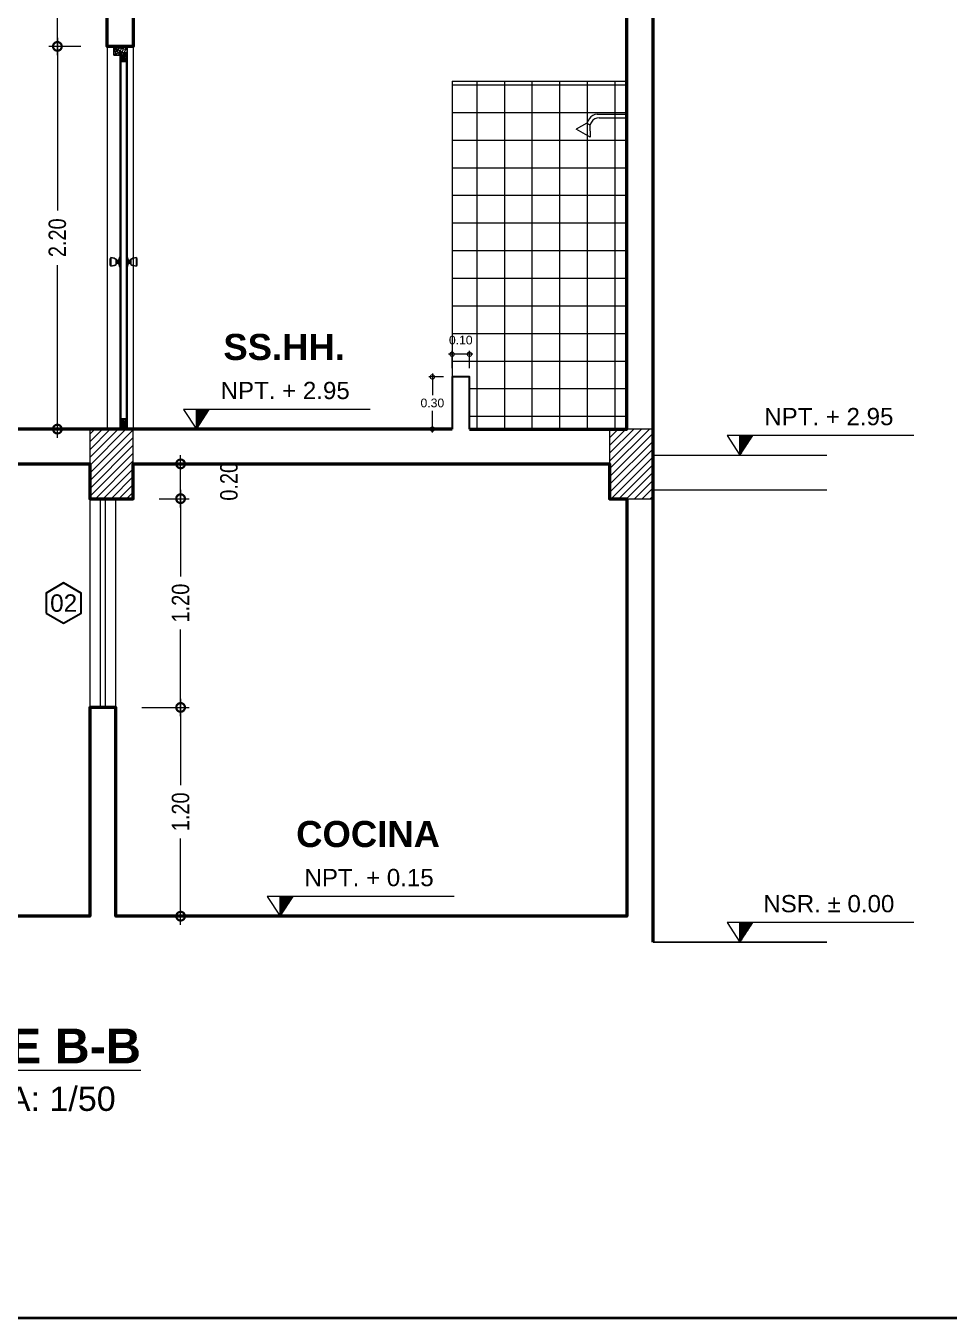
# Model space of a CAD drawing. Extents: x -23.8 to 23.6, y 264.2 to 287.5.
# Drawn here: x -1.55 to 3.76, y 264.17 to 271.6 of the extents above; entities that cross this region are included whole.
import ezdxf
from ezdxf.enums import TextEntityAlignment as Align

# ---------------------------------------------------------------- set-up
doc = ezdxf.new("R2010")
doc.units = 0
doc.header["$LTSCALE"] = 4
doc.header["$PDMODE"] = 66
doc.linetypes.add('CONTINUA', pattern=[0])
doc.linetypes.add('DASHED', pattern=[19.05, 12.7, -6.35])
doc.layers.get('0').update_dxf_attribs({"linetype": 'CONTINUOUS'})
doc.layers.get('DEFPOINTS').update_dxf_attribs({"linetype": 'CONTINUOUS'})
for name, color, linetype, lineweight in [('Achurado', 8, 'CONTINUOUS', 5), ('COTAS', 1, 'CONTINUOUS', 9), ('HOJA', 8, 'CONTINUOUS', 40), ('MURO', 5, 'CONTINUOUS', 50), ('MURO BAJO.', 140, 'CONTINUOUS', 30), ('MuroBaj', 140, 'CONTINUOUS', 30), ('NIVELES', 31, 'CONTINUOUS', 5), ('OTROS', 253, 'CONTINUOUS', 5), ('SANITARIOS', 191, 'CONTINUOUS', 5), ('TEXTOS', 254, 'CONTINUOUS', 0), ('TEXTURA01', 8, 'CONTINUOUS', 5), ('VENTANA', 140, 'CONTINUOUS', 15), ('VEREDAS', 252, 'CONTINUOUS', 25), ('VIGAS', 254, 'CONTINUOUS', 5)]:
    doc.layers.add(name, color=color, linetype=linetype, lineweight=lineweight)
for name, color, linetype in [('CORTE', 9, 'CONTINUOUS'), ('PUERTAS', 34, 'CONTINUOUS'), ('TEXTO', 7, 'CONTINUOUS')]:
    doc.layers.add(name, color=color, linetype=linetype)
doc.styles.add('ARIAL 1en25', font='arial.ttf', dxfattribs={"height": 0.0625})
doc.styles.add('Arial Narrow', font='ARIALN.TTF')
doc.styles.add('ROMANS', font='arial.ttf')
doc.styles.get("Standard").update_dxf_attribs({"font": 'arial.ttf'})
doc.dimstyles.new('1-25 DETALLES', dxfattribs={"dimtxt": 0.05, "dimasz": 0.05, "dimexe": 0.02, "dimexo": 0.05, "dimgap": 0.02, "dimtad": 0, "dimtih": 1, "dimtoh": 1, "dimzin": 1, "dimdsep": 46, "dimtxsty": 'ROMANS', "dimblk": 'DOTSMALL', "dimcen": 0.05, "dimdle": 0.02, "dimclrd": 256, "dimclre": 256, "dimclrt": 3, "dimaunit": 1, "dimadec": 3, "dimazin": 0, "dimtfac": 1, "dimtmove": 2, "dimatfit": 3, "dimldrblk": 'DOTSMALL', "dimfxl": 1, "dimlwd": 18, "dimlwe": 18, "dimarcsym": 0})
doc.dimstyles.new('1-50 PRZ', dxfattribs={"dimtxt": 0.1, "dimasz": 0.1, "dimexe": 0.05, "dimexo": 0.15, "dimgap": 0.05, "dimtad": 0, "dimzin": 1, "dimdsep": 46, "dimtxsty": 'Arial Narrow', "dimblk": 'DOTSMALL', "dimcen": 0.1, "dimdle": 0.05, "dimclrd": 250, "dimclre": 250, "dimclrt": 5, "dimaunit": 1, "dimadec": 3, "dimazin": 0, "dimtfac": 1, "dimtmove": 2, "dimatfit": 3, "dimldrblk": 'OBLIQUE', "dimfxl": 0.3, "dimfxlon": 1, "dimlwd": -1, "dimlwe": -1, "dimarcsym": 0})

# ---------------------------------------------------------------- blocks, each defined once
blk = doc.blocks.new('NC')
at = {"layer": 'NIVELES', "ltscale": 0.5}
h = blk.add_hatch(dxfattribs=at)
h.set_pattern_fill('ANSI31', color=256, scale=0.001, style=0)
h.set_pattern_definition([(45, (-1491.113117, -560.334688), (-0.00224506403, 0.00224506403), [])])
h.paths.add_polyline_path([(0, 0), (0.0751, 0.1144), (0, 0.1144)])
blk.add_line((1.009, 0.1144), (-0.0751, 0.1144), dxfattribs=at)
at = {"layer": 'NIVELES'}
blk.add_line((0, 0), (0, 0.1144), dxfattribs=at)
at = {"layer": 'NIVELES', "ltscale": 0.5}
blk.add_lwpolyline([(-0.0751, 0.1144), (0, 0), (0.0751, 0.1144)], dxfattribs=at)
blk = doc.blocks.new('*U64')
at = {"xscale": -0.9910590026452635, "yscale": 0.9910590026452635, "zscale": 0.9910590026452635}
blk.add_blockref('NC', (0, 0.001), dxfattribs=at)
at = {"layer": 'TEXTO', "color": 4}
blk.add_attdef('NPT.+0.15', text='', height=0.0991, dxfattribs=at).set_placement((-0.5118, 0.2231), align=Align.MIDDLE_CENTER)
blk = doc.blocks.new('M')
at = {"layer": 'PUERTAS'}
for p, q in [((-0.075, 0), (-0.075, -0.05)), ((-0.075, 0), (0, 0)), ((0, 0), (0, -0.0375)), ((-0.075, -0.05), (-0.04, -0.05)), ((-0.04, -0.0375), (0, -0.0375)), ((-0.04, -0.0375), (-0.04, -0.05))]:
    blk.add_line(p, q, dxfattribs=at)
at = {"layer": 'TEXTURA01'}
for q in [(-0.0625, -0.05), (0, -0.0187), (-0.0251, -0.0375), (-0.0417, -0.05)]:
    blk.add_line((-0.075, 0), q, dxfattribs=at)
for radius, start in [(0.00646, 270), (0.019, 270), (0.044, 270), (0.0315, 270), (0.0565, 318.3807), (0.069, 327.05816)]:
    blk.add_arc((-0.075, 0), radius, start, 0, dxfattribs=at)
blk = doc.blocks.new('M2')
at = {"layer": 'PUERTAS'}
for p, q in [((-0.032, -0.0125), (0, -0.0125)), ((-0.032, -0.05), (0, -0.05))]:
    blk.add_line(p, q, dxfattribs=at)
blk.add_lwpolyline([(-0.032, 0), (0, 0), (0, -0.05), (-0.032, -0.05)], close=True, dxfattribs=at)
at = {"layer": 'TEXTURA01'}
for p, q in [((0, 0), (-0.032, -0.0036)), ((-0.0301, -0.0125), (0, 0)), ((0, 0), (-0.016, -0.0125)), ((0, 0), (-0.0061, -0.0125)), ((-0.0091, -0.0125), (-0.032, -0.05)), ((-0.032, -0.05), (-0.026, -0.0125)), ((-0.032, -0.05), (-0.016, -0.0125)), ((-0.032, -0.05), (0, -0.0171)), ((-0.032, -0.05), (0, -0.03)), ((0, -0.0424), (-0.032, -0.05))]:
    blk.add_line(p, q, dxfattribs=at)
for centre, radius, start, end in [((0, 0), 0.03, 180, 204.62432), ((0, 0), 0.02, 180, 218.68219), ((0, 0), 0.01, 180, 270), ((-0.032, -0.05), 0.03, 0, 90), ((-0.032, -0.05), 0.02, 0, 90), ((-0.032, -0.05), 0.01, 0, 90), ((-0.032, -0.05), 0.04, 36.8699, 69.63587)]:
    blk.add_arc(centre, radius, start, end, dxfattribs=at)
blk = doc.blocks.new('PERILLA')
at = {"layer": 'CORTE', "color": 2}
for p, q in [((-0.0564, 0.02), (-0.0539, 0.02)), ((-0.0564, 0.02), (-0.0564, -0.02)), ((-0.0539, 0.025), (-0.0539, -0.025)), ((-0.0539, 0.025), (-0.0339, 0.0205)), ((-0.0219, 0.015), (-0.0219, -0.015)), ((-0.0119, 0.009), (-0.0119, -0.009)), ((-0.0119, 0.009), (-0.0104, 0.009)), ((-0.0104, 0.01), (-0.0104, -0.01)), ((-0.0104, 0.01), (-0.0069, 0.01)), ((-0.0069, 0.01), (-0.0014, 0.0275)), ((-0.0069, 0.01), (-0.0069, -0.01)), ((-0.0069, 0.01), (-0.0069, -0.01)), ((-0.0014, 0.0275), (-0.0014, -0.0275)), ((-0.0014, 0.0275), (0.0001, 0.0275)), ((-0.0564, -0.02), (-0.0539, -0.02)), ((-0.0539, -0.025), (-0.0339, -0.0205)), ((-0.0119, -0.009), (-0.0104, -0.009)), ((-0.0104, -0.01), (-0.0069, -0.01)), ((-0.0069, -0.01), (-0.0014, -0.0275)), ((-0.0014, -0.0275), (0.0001, -0.0275))]:
    blk.add_line(p, q, dxfattribs=at)
for centre, radius, start, end in [((-0.0434, -0.0162), 0.0379, 55.44057, 75.48742), ((-0.0143, 0.0347), 0.0268, 253.47846, 275.10036), ((-0.0434, 0.0162), 0.0379, 284.51258, 304.55943), ((-0.0143, -0.0347), 0.0268, 84.89964, 106.52154)]:
    blk.add_arc(centre, radius, start, end, dxfattribs=at)
blk = doc.blocks.new('_DotSmall')
at = {"color": 0, "linetype": 'ByBlock', "const_width": 0.5}
blk.add_lwpolyline([(-0.0625, 0, 1), (0.0625, 0, 1)], format="xyb", close=True, dxfattribs=at)
blk = doc.blocks.new('*D131')
at = {"layer": 'COTAS', "color": 250, "linetype": 'CONTINUA', "transparency": 16777216}
for p, q in [((-0.884, 267.6852), (-0.6115, 267.6852)), ((-0.6615, 267.7352), (-0.6615, 267.2378)), ((-0.6615, 266.4352), (-0.6615, 266.9327)), ((-0.884, 266.4852), (-0.6115, 266.4852))]:
    blk.add_line(p, q, dxfattribs=at)
at = {"layer": 'DEFPOINTS', "color": 0, "transparency": 16777216}
for p in [(-1.034, 267.6852), (-0.6615, 267.6852), (-1.034, 266.4852)]:
    blk.add_point(p, dxfattribs=at)
at = {"layer": 'COTAS', "color": 250, "transparency": 16777216, "xscale": 0.1, "yscale": 0.1, "zscale": 0.1}
for p, rotation in [((-0.6615, 267.6852), 90), ((-0.6615, 266.4852), 270)]:
    blk.add_blockref('_DotSmall', p, dxfattribs=dict(at, rotation=rotation))
at = {"layer": 'COTAS', "color": 5, "transparency": 16777216, "insert": (-0.6615, 267.0852), "char_height": 0.1, "attachment_point": 5, "rotation": 90, "style": 'Arial Narrow'}
blk.add_mtext('1.20', dxfattribs=at)
blk = doc.blocks.new('_Oblique')
at = {"color": 0, "linetype": 'ByBlock', "lineweight": -2}
blk.add_line((-0.5, -0.5), (0.5, 0.5), dxfattribs=at)
blk = doc.blocks.new('*D132')
at = {"layer": 'COTAS', "color": 250, "linetype": 'CONTINUA', "transparency": 16777216}
for p, q in [((-0.6615, 268.9352), (-0.6615, 268.4378)), ((-0.784, 268.8852), (-0.6115, 268.8852)), ((-0.6615, 267.6352), (-0.6615, 268.1327)), ((-0.884, 267.6852), (-0.6115, 267.6852))]:
    blk.add_line(p, q, dxfattribs=at)
at = {"layer": 'DEFPOINTS', "color": 0, "transparency": 16777216}
for p in [(-0.934, 268.8852), (-0.6615, 268.8852), (-1.034, 267.6852)]:
    blk.add_point(p, dxfattribs=at)
at = {"layer": 'COTAS', "color": 250, "transparency": 16777216, "xscale": 0.1, "yscale": 0.1, "zscale": 0.1}
for p, rotation in [((-0.6615, 268.8852), 90), ((-0.6615, 267.6852), 270)]:
    blk.add_blockref('_DotSmall', p, dxfattribs=dict(at, rotation=rotation))
at = {"layer": 'COTAS', "color": 5, "transparency": 16777216, "insert": (-0.6615, 268.2852), "char_height": 0.1, "attachment_point": 5, "rotation": 90, "style": 'Arial Narrow'}
blk.add_mtext('1.20', dxfattribs=at)
blk = doc.blocks.new('*D133')
at = {"layer": 'COTAS', "color": 250, "linetype": 'CONTINUA', "transparency": 16777216}
for p, q in [((-0.784, 269.0852), (-0.6115, 269.0852)), ((-0.6615, 268.8352), (-0.6615, 269.1352)), ((-0.784, 268.8852), (-0.6115, 268.8852))]:
    blk.add_line(p, q, dxfattribs=at)
at = {"layer": 'DEFPOINTS', "color": 0, "transparency": 16777216}
for p in [(-0.934, 269.0852), (-0.6615, 269.0852), (-0.934, 268.8852)]:
    blk.add_point(p, dxfattribs=at)
at = {"layer": 'COTAS', "color": 250, "transparency": 16777216, "xscale": 0.1, "yscale": 0.1, "zscale": 0.1}
for p, rotation in [((-0.6615, 269.0852), 90), ((-0.6615, 268.8852), 270)]:
    blk.add_blockref('_DotSmall', p, dxfattribs=dict(at, rotation=rotation))
at = {"layer": 'COTAS', "color": 5, "transparency": 16777216, "insert": (-0.3833, 268.9852), "char_height": 0.1, "attachment_point": 5, "rotation": 90, "style": 'Arial Narrow'}
blk.add_mtext('0.20', dxfattribs=at)
blk = doc.blocks.new('*D138')
at = {"layer": 'COTAS', "color": 250, "linetype": 'CONTINUA', "transparency": 16777216}
for p, q in [((-1.3696, 271.5352), (-1.3696, 270.5423)), ((-1.234, 271.4852), (-1.4196, 271.4852)), ((-1.3696, 269.2352), (-1.3696, 270.2282)), ((-1.234, 269.2852), (-1.4196, 269.2852))]:
    blk.add_line(p, q, dxfattribs=at)
at = {"layer": 'DEFPOINTS', "color": 0, "transparency": 16777216}
for p in [(-1.3696, 271.4852), (-1.084, 271.4852), (-1.084, 269.2852)]:
    blk.add_point(p, dxfattribs=at)
at = {"layer": 'COTAS', "color": 250, "transparency": 16777216, "xscale": 0.1, "yscale": 0.1, "zscale": 0.1}
for p, rotation in [((-1.3696, 271.4852), 90), ((-1.3696, 269.2852), 270)]:
    blk.add_blockref('_DotSmall', p, dxfattribs=dict(at, rotation=rotation))
at = {"layer": 'COTAS', "color": 5, "transparency": 16777216, "insert": (-1.3696, 270.3852), "char_height": 0.1, "attachment_point": 5, "rotation": 90, "style": 'Arial Narrow'}
blk.add_mtext('2.20', dxfattribs=at)
blk = doc.blocks.new('*D139')
at = {"layer": 'COTAS', "color": 250, "linetype": 'CONTINUA', "transparency": 16777216}
for p, q in [((-1.234, 272.6505), (-1.4196, 272.6505)), ((-1.3696, 272.7005), (-1.3696, 272.2205)), ((-1.3696, 271.4352), (-1.3696, 271.9153)), ((-1.234, 271.4852), (-1.4196, 271.4852))]:
    blk.add_line(p, q, dxfattribs=at)
at = {"layer": 'DEFPOINTS', "color": 0, "transparency": 16777216}
for p in [(-1.3696, 272.6505), (-1.084, 272.6505), (-1.084, 271.4852)]:
    blk.add_point(p, dxfattribs=at)
at = {"layer": 'COTAS', "color": 250, "transparency": 16777216, "xscale": 0.1, "yscale": 0.1, "zscale": 0.1}
for p, rotation in [((-1.3696, 272.6505), 90), ((-1.3696, 271.4852), 270)]:
    blk.add_blockref('_DotSmall', p, dxfattribs=dict(at, rotation=rotation))
at = {"layer": 'COTAS', "color": 5, "transparency": 16777216, "insert": (-1.3696, 272.0679), "char_height": 0.1, "attachment_point": 5, "rotation": 90, "style": 'Arial Narrow'}
blk.add_mtext('1.17', dxfattribs=at)
blk = doc.blocks.new('*D142')
at = {"layer": 'COTAS', "linetype": 'CONTINUA', "lineweight": 18, "transparency": 16777216}
for p, q in [((0.7856, 269.6052), (0.7856, 269.4808)), ((0.8489, 269.5852), (0.7656, 269.5852)), ((0.7856, 269.2652), (0.7856, 269.3897)), ((0.8489, 269.2852), (0.7656, 269.2852))]:
    blk.add_line(p, q, dxfattribs=at)
at = {"layer": 'DEFPOINTS', "color": 0, "transparency": 16777216}
for p in [(0.7856, 269.5852), (0.8989, 269.5852), (0.8989, 269.2852)]:
    blk.add_point(p, dxfattribs=at)
at = {"layer": 'COTAS', "lineweight": 18, "transparency": 16777216, "xscale": 0.05, "yscale": 0.05, "zscale": 0.05}
for p, rotation in [((0.7856, 269.5852), 90), ((0.7856, 269.2852), 270)]:
    blk.add_blockref('_DotSmall', p, dxfattribs=dict(at, rotation=rotation))
at = {"layer": 'COTAS', "color": 3, "transparency": 16777216, "insert": (0.7856, 269.4352), "char_height": 0.05, "attachment_point": 5, "style": 'ROMANS'}
blk.add_mtext('0.30', dxfattribs=at)
blk = doc.blocks.new('*D143')
at = {"layer": 'COTAS', "linetype": 'CONTINUA', "lineweight": 18, "transparency": 16777216}
for p, q in [((1.0189, 269.7155), (0.8789, 269.7155)), ((0.8989, 269.6352), (0.8989, 269.7355)), ((0.9989, 269.6352), (0.9989, 269.7355))]:
    blk.add_line(p, q, dxfattribs=at)
at = {"layer": 'DEFPOINTS', "color": 0, "transparency": 16777216}
for p in [(0.8989, 269.7155), (0.8989, 269.5852), (0.9989, 269.5852)]:
    blk.add_point(p, dxfattribs=at)
at = {"layer": 'COTAS', "lineweight": 18, "transparency": 16777216, "xscale": 0.05, "yscale": 0.05, "zscale": 0.05, "rotation": 180}
blk.add_blockref('_DotSmall', (0.8989, 269.7155), dxfattribs=at)
at = {"layer": 'COTAS', "lineweight": 18, "transparency": 16777216, "xscale": 0.05, "yscale": 0.05, "zscale": 0.05}
blk.add_blockref('_DotSmall', (0.9989, 269.7155), dxfattribs=at)
at = {"layer": 'COTAS', "color": 3, "transparency": 16777216, "insert": (0.9489, 269.7966), "char_height": 0.05, "attachment_point": 5, "style": 'ROMANS'}
blk.add_mtext('0.10', dxfattribs=at)
blk = doc.blocks.new('DCH')
at = {"layer": 'SANITARIOS', "color": 2}
for p, q in [((-0.1711, 0.01), (-0.0094, 0.01)), ((0, 0.04), (0, -0.04)), ((-0.2295, -0.0411), (-0.2908, -0.0752)), ((-0.2144, -0.015), (-0.2295, -0.0411)), ((-0.2295, -0.0411), (-0.2122, -0.0511)), ((-0.2029, -0.035), (-0.2122, -0.0511)), ((-0.2122, -0.0511), (-0.2111, -0.1212)), ((-0.1596, -0.01), (-0.0094, -0.01)), ((-0.2111, -0.1212), (-0.2908, -0.0752))]:
    blk.add_line(p, q, dxfattribs=at)
for centre, radius, start, end in [((-0.1711, -0.04), 0.05, 90, 150), ((0.075, 0), 0.085, 151.92751, 173.24367), ((-0.1596, -0.06), 0.05, 90, 150), ((0.075, 0), 0.085, 186.75633, 208.07249)]:
    blk.add_arc(centre, radius, start, end, dxfattribs=at)
blk = doc.blocks.new('*U11')
at = {"layer": 'VENTANA', "color": 31, "lineweight": 30}
blk.add_lwpolyline([(0.05, -0.0577), (0.15, -0.1155), (0.25, -0.0577), (0.25, 0.0577), (0.15, 0.1155), (0.05, 0.0577)], close=True, dxfattribs=at)
at = {"layer": 'VENTANA'}
blk.add_attdef('01', text='', height=0.1, dxfattribs=at).set_placement((0.15, 0), align=Align.MIDDLE_CENTER)

msp = doc.modelspace()

# ---------------------------------------------------------------- hatches: boundary and pattern name
at = {"layer": 'Achurado'}
h = msp.add_hatch(dxfattribs=at)
h.set_pattern_fill('ANSI31', color=256, scale=0.01)
h.paths.add_polyline_path([(-3.884, 268.8852), (-3.634, 268.8852), (-3.634, 269.2852), (-3.884, 269.2852)])
h.paths.add_polyline_path([(-1.184, 268.8852), (-0.934, 268.8852), (-0.934, 269.2852), (-1.184, 269.2852)])
h.paths.add_polyline_path([(1.8038, 268.8852), (2.0538, 268.8852), (2.0538, 269.2852), (1.8038, 269.2852)])
h.paths.add_polyline_path([(-3.884, 271.6852), (-3.634, 271.6852), (-3.634, 272.0852), (-3.884, 272.0852)])
h.paths.add_polyline_path([(-1.184, 272.6505), (-0.934, 272.6505), (-0.934, 273.0505), (-1.184, 273.0505)])
h.paths.add_polyline_path([(1.8038, 271.6852), (2.0538, 271.6852), (2.0538, 272.0852), (1.8038, 272.0852)])
at = {"layer": 'OTROS', "lineweight": 5}
h = msp.add_hatch(dxfattribs=at)
h.set_pattern_fill('ANSI37', color=123, scale=0.05, angle=45)
h.set_pattern_definition([(90, (34.38001, 6.78653), (-0.15875, 0), []), (180, (34.38001, 6.78653), (0, -0.15875), [])])
h.paths.add_polyline_path([(1.9036, 271.2852), (0.8989, 271.2852), (0.8989, 269.5852), (0.9989, 269.5852), (0.9989, 269.2852), (1.9036, 269.2852)])

# ---------------------------------------------------------------- linework, layer by layer
at = {"layer": 'HOJA'}
msp.add_lwpolyline([(-23.822, 287.4842), (23.5535, 287.4842), (23.5535, 264.1745), (-23.822, 264.1745)], close=True, dxfattribs=at)
at = {"layer": 'MURO'}
msp.add_line((2.0538, 266.3352), (2.0538, 272.2206), dxfattribs=at)
for points in [[(0.9989, 269.2852), (1.9036, 269.2852), (1.9036, 271.6852), (1.8038, 271.6852), (1.8038, 272.0852), (1.7937, 272.0852), (-0.934, 272.8429), (-0.934, 271.4852), (-1.084, 271.4852), (-1.084, 272.6505), (-1.184, 272.6505), (-1.184, 272.8367), (-3.591, 272.0852), (-3.634, 272.0852), (-3.634, 271.6852), (-3.884, 271.6852), (-3.884, 272.2033), (-1.059, 273.0852), (2.0538, 272.2206)], [(0.8989, 269.2852), (-3.734, 269.2852)], [(-3.634, 269.0852), (-1.184, 269.0852), (-1.184, 268.8852), (-0.934, 268.8852), (-0.934, 269.0852), (1.8038, 269.0852), (1.8038, 268.8852), (1.9036, 268.8852), (1.9036, 266.4852), (-1.034, 266.4852), (-1.034, 267.6852), (-1.184, 267.6852), (-1.184, 266.4852), (-3.734, 266.4852)]]:
    msp.add_lwpolyline(points, dxfattribs=at)
at = {"layer": 'MURO BAJO.'}
msp.add_lwpolyline([(0.9989, 269.2852), (0.9989, 269.5852), (0.8989, 269.5852), (0.8989, 269.2852)], dxfattribs=at)
at = {"layer": 'MuroBaj', "lineweight": 13}
for p, q in [((-1.084, 271.4852), (-1.084, 269.2852)), ((-0.934, 271.4852), (-0.934, 269.2852))]:
    msp.add_line(p, q, dxfattribs=at)
at = {"layer": 'NIVELES', "linetype": 'DASHED', "ltscale": 0.1}
for p, q in [((2.0538, 269.1352), (3.0538, 269.1352)), ((2.0538, 268.9352), (3.0538, 268.9352))]:
    msp.add_line(p, q, dxfattribs=at)
at = {"layer": 'OTROS', "color": 123, "lineweight": 5}
for q in [(0.8989, 269.5852), (1.9036, 271.2852)]:
    msp.add_line((0.8989, 271.2852), q, dxfattribs=at)
at = {"layer": 'PUERTAS'}
for p, q in [((-1.0093, 271.4477), (-1.0093, 269.2952)), ((-1.0053, 271.4477), (-1.0053, 269.2952)), ((-0.9733, 271.4477), (-0.9733, 269.2952)), ((-0.9693, 271.4477), (-0.9693, 269.2952))]:
    msp.add_line(p, q, dxfattribs=at)
msp.add_lwpolyline([(-1.0093, 269.2952), (-0.9693, 269.2952), (-0.9693, 269.2852), (-1.0093, 269.2852)], close=True, dxfattribs=at)
at = {"layer": 'VENTANA', "color": 31}
msp.add_lwpolyline([(-1.184, 267.6852), (-1.034, 267.6852), (-1.034, 268.8852), (-1.184, 268.8852)], close=True, dxfattribs=at)
at = {"layer": 'VENTANA'}
msp.add_lwpolyline([(-1.124, 267.6852), (-1.094, 267.6852), (-1.094, 268.8852), (-1.124, 268.8852)], close=True, dxfattribs=at)
at = {"layer": 'VEREDAS'}
msp.add_line((2.0538, 266.3352), (3.0538, 266.3352), dxfattribs=at)
at = {"layer": 'VIGAS'}
for points in [[(-1.184, 268.8852), (-0.934, 268.8852), (-0.934, 269.2852), (-1.184, 269.2852)], [(1.8038, 268.8852), (2.0538, 268.8852), (2.0538, 269.2852), (1.8038, 269.2852)]]:
    msp.add_lwpolyline(points, close=True, dxfattribs=at)

# ---------------------------------------------------------------- block references
msp.add_blockref('DCH', (1.9036, 271.0852))
at = {"layer": 'NIVELES'}
ref = msp.add_blockref('*U64', (-0.5709, 269.2842), dxfattribs=dict(at, xscale=-1))
ref.add_attrib('NPT.+0.15', 'NPT. + 2.95', dxfattribs={"layer": 'TEXTO', "color": 4, "height": 0.099106}).set_placement((-0.0604, 269.5073), align=Align.MIDDLE_CENTER)
ref = msp.add_blockref('*U64', (2.5538, 269.1342), dxfattribs=dict(at, xscale=-1))
ref.add_attrib('NPT.+0.15', 'NPT. + 2.95', dxfattribs={"layer": 'TEXTO', "color": 4, "height": 0.099106}).set_placement((3.0644, 269.3573), align=Align.MIDDLE_CENTER)
ref = msp.add_blockref('*U64', (-0.0886, 266.4842), dxfattribs=dict(at, xscale=-1))
ref.add_attrib('NPT.+0.15', 'NPT. + 0.15', dxfattribs={"layer": 'TEXTO', "color": 4, "height": 0.099106}).set_placement((0.4219, 266.7073), align=Align.MIDDLE_CENTER)
ref = msp.add_blockref('*U64', (2.5538, 266.3342), dxfattribs=dict(at, xscale=-1))
ref.add_attrib('NPT.+0.15', 'NSR. ± 0.00', dxfattribs={"layer": 'TEXTO', "color": 4, "height": 0.099106}).set_placement((3.0644, 266.5573), align=Align.MIDDLE_CENTER)
at = {"layer": 'PUERTAS'}
for name, p in [('M', (-0.9693, 271.4852)), ('M2', (-0.9733, 271.4477)), ('PERILLA', (-1.0094, 270.2464))]:
    msp.add_blockref(name, p, dxfattribs=at)
at = {"layer": 'PUERTAS', "xscale": -1}
msp.add_blockref('PERILLA', (-0.9693, 270.2464), dxfattribs=at)
at = {"layer": 'PUERTAS', "xscale": -1, "rotation": 180}
msp.add_blockref('M2', (-0.9733, 269.2952), dxfattribs=at)
at = {"layer": 'VENTANA'}
msp.add_blockref('*U11', (-1.4836, 268.2852), dxfattribs=at).add_auto_attribs({'01': '02'})

# ---------------------------------------------------------------- texts
at = {"layer": 'TEXTO', "char_height": 0.15, "attachment_point": 5}
for s, insert in [('{\\fArial|b1|i0|c0|p34;SS.HH.}', (-0.0663, 269.7565)), ('{\\fArial|b1|i0|c0|p34;COCINA}', (0.416, 266.9565))]:
    msp.add_mtext(s, dxfattribs=dict(at, insert=insert))
at = {"layer": 'TEXTOS', "insert": (-1.6651, 265.6016), "char_height": 0.2, "attachment_point": 5, "style": 'ARIAL 1en25'}
msp.add_mtext('{\\fArial|b1|i0|c0|p34;\\LCORTE B-B\\P\\fArial|b0|i0|c0|p34;\\H0.7x;\\lESCALA: 1/50}', dxfattribs=at)

# ---------------------------------------------------------------- dimensions: what is measured, and where the dimension line sits
at = {"layer": 'COTAS'}
for base, p1, p2, angle, picture, middle in [((-1.3696, 272.6505), (-1.084, 271.4852), (-1.084, 272.6505), 90, '*D139', (-1.3696, 272.0679)), ((-1.3696, 271.4852), (-1.084, 269.2852), (-1.084, 271.4852), 90, '*D138', (-1.3696, 270.3852)), ((-0.6615, 269.0852), (-0.934, 268.8852), (-0.934, 269.0852), 270, '*D133', (-0.3833, 268.9852)), ((-0.6615, 268.8852), (-1.034, 267.6852), (-0.934, 268.8852), 270, '*D132', (-0.6615, 268.2852))]:
    dim = msp.add_linear_dim(base=base, p1=p1, p2=p2, angle=angle, dimstyle='1-50 PRZ', dxfattribs=at)
    dim.commit()
    dim.dimension.update_dxf_attribs({"geometry": picture, "text_midpoint": middle})
for p1, p2, distance, dimstyle, picture, middle in [((0.9989, 269.5852), (0.8989, 269.5852), -0.1303, '1-25 DETALLES', '*D143', (0.9489, 269.7966)), ((0.8989, 269.2852), (0.8989, 269.5852), 0.1133, '1-25 DETALLES', '*D142', (0.7856, 269.4352)), ((-1.034, 266.4852), (-1.034, 267.6852), -0.3725, '1-50 PRZ', '*D131', (-0.6615, 267.0852))]:
    dim = msp.add_aligned_dim(p1=p1, p2=p2, distance=distance, dimstyle=dimstyle, dxfattribs=at)
    dim.commit()
    dim.dimension.update_dxf_attribs({"geometry": picture, "text_midpoint": middle})

doc.saveas('drawing.dxf')
